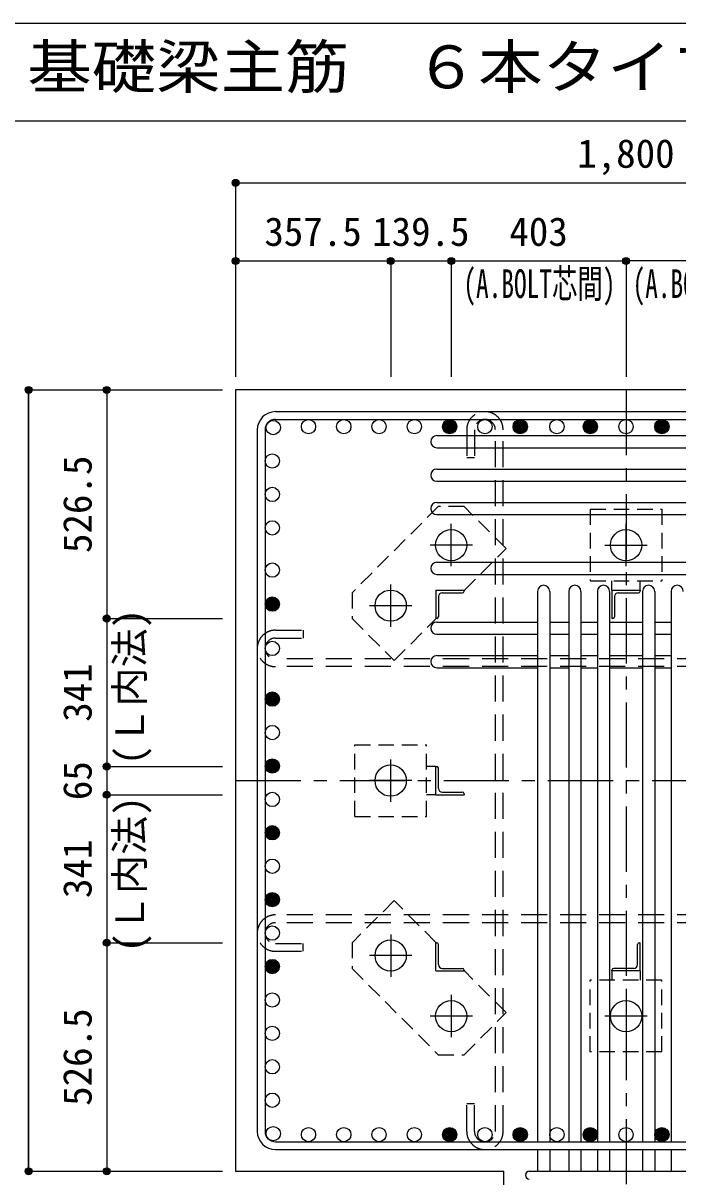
# Model space of a CAD drawing. Units: millimetres at full size, sheet at 1:30. Extents: x -5973 to 5954, y -4195 to 4201.
# Drawn here: x -837 to 672, y 1543 to 4201 of the extents above; entities that cross this region are included whole.
import ezdxf
from ezdxf.enums import TextEntityAlignment as Align

# ---------------------------------------------------------------- set-up
doc = ezdxf.new("R2010")
doc.units = ezdxf.units.MM
doc.header["$LTSCALE"] = 30
doc.header["$PDMODE"] = 32
doc.header["$PDSIZE"] = 15
for name, pattern in [('CHAIN1', [8, 5, -1, 1, -1]), ('DASHED1', [1.8, 1.2, -0.6]), ('DASHED2', [3, 2, -1])]:
    doc.linetypes.add(name, pattern=pattern)
for name, color, linetype in [('0-1_躯体線', 2, 'Continuous'), ('0-2_アンカーボルト', 4, 'CHAIN1'), ('0-3_立上り筋', 4, 'Continuous'), ('0-4_フープ筋', 7, 'Continuous'), ('0-5_基礎梁筋', 7, 'Continuous'), ('0-6_スタラップ筋', 7, 'Continuous'), ('0-7_文字', 4, 'Continuous'), ('0-9_プレート', 4, 'DASHED1'), ('0-A_アングル', 4, 'Continuous'), ('0-C', 7, 'DASHED2'), ('0-D_寸法', 4, 'Continuous'), ('6-7_文字', 7, 'Continuous'), ('F-0_枠', 6, 'Continuous')]:
    doc.layers.add(name, color=color, linetype=linetype)
doc.styles.add('ＭＳ ゴシック', font='')
doc.styles.get('ＭＳ ゴシック').set_extended_font_data('MS Gothic')

msp = doc.modelspace()

# ---------------------------------------------------------------- linework, layer by layer
at = {"layer": '0-1_躯体線'}
for p, q in [((1852.44, 3356.03), (-347.56, 3356.03)), ((-347.56, 3356.03), (-347.56, 1556.03)), ((-347.56, 1556.03), (270.44, 1556.03)), ((270.44, 1156.03), (270.44, 1556.03))]:
    msp.add_line(p, q, dxfattribs=at)
at = {"layer": '0-2_アンカーボルト'}
for p, q in [((149.44, 2949.73), (149.44, 3047.23)), ((552.44, 2949.83), (552.44, 3047.33)), ((198.14, 2998.53), (100.64, 2998.53)), ((503.64, 2998.53), (601.14, 2998.53)), ((9.94, 2810.23), (9.94, 2907.73)), ((58.64, 2859.03), (-38.86, 2859.03)), ((9.94, 2407.23), (9.94, 2504.73)), ((58.64, 2456.03), (-38.86, 2456.03)), ((9.94, 2101.73), (9.94, 2004.23)), ((58.74, 2053.03), (-38.76, 2053.03)), ((149.44, 1962.23), (149.44, 1864.73)), ((552.44, 1962.23), (552.44, 1864.73)), ((198.24, 1913.53), (100.74, 1913.53)), ((601.24, 1913.53), (503.74, 1913.53))]:
    msp.add_line(p, q, dxfattribs=at)
at = {"layer": '0-2_アンカーボルト', "color": 3, "linetype": 'Continuous'}
for centre in [(149.44, 2998.53), (552.44, 2998.53), (9.94, 2859.03), (9.94, 2456.03), (9.94, 2053.03), (149.44, 1913.53), (552.44, 1913.53)]:
    msp.add_circle(centre, 36, dxfattribs=at)
at = {"layer": '0-3_立上り筋', "color": 3}
for centre in [(-260.87, 3269.33), (-179.54, 3271.53), (-98.21, 3271.53), (-16.88, 3271.53), (64.45, 3271.53), (145.78, 3271.53), (227.12, 3271.53), (308.45, 3271.53), (392.94, 3271.53), (469.94, 3271.53), (552.44, 3271.53), (634.94, 3271.53), (-263.06, 3192.33), (-263.06, 3115.33), (-263.06, 3038.33), (-263.06, 2941.03), (-263.06, 2862.53), (-263.06, 2760.53), (-263.06, 2643.73), (-263.06, 2566.73), (-263.06, 2489.73), (-263.06, 2412.73), (-263.06, 2335.73), (-263.06, 2258.73), (-263.06, 2181.73), (-263.06, 2104.73), (-263.06, 2027.73), (-263.06, 1950.73), (-263.06, 1873.73), (-263.06, 1796.73), (-263.06, 1719.73), (-260.87, 1642.73), (-179.54, 1640.53), (-98.21, 1640.53), (-16.88, 1640.53), (64.45, 1640.53), (145.78, 1640.53), (227.12, 1640.53), (308.45, 1640.53), (392.94, 1640.53), (469.94, 1640.53), (552.44, 1640.53), (634.94, 1640.53)]:
    msp.add_circle(centre, 16.5, dxfattribs=at)
at = {"layer": '0-3_立上り筋'}
for centre, radius in [((145.78, 3271.53), 14.85), ((145.78, 3271.53), 13.2), ((145.78, 3271.53), 11.55), ((145.78, 3271.53), 9.9), ((145.78, 3271.53), 8.25), ((145.78, 3271.53), 6.6), ((145.78, 3271.53), 4.95), ((145.78, 3271.53), 3.3), ((145.78, 3271.53), 1.65), ((308.45, 3271.53), 14.85), ((308.45, 3271.53), 13.2), ((308.45, 3271.53), 11.55), ((308.45, 3271.53), 9.9), ((308.45, 3271.53), 8.25), ((308.45, 3271.53), 6.6), ((308.45, 3271.53), 4.95), ((308.45, 3271.53), 3.3), ((308.45, 3271.53), 1.65), ((469.94, 3271.53), 14.85), ((469.94, 3271.53), 13.2), ((469.94, 3271.53), 11.55), ((469.94, 3271.53), 9.9), ((469.94, 3271.53), 8.25), ((469.94, 3271.53), 6.6), ((469.94, 3271.53), 4.95), ((469.94, 3271.53), 3.3), ((469.94, 3271.53), 1.65), ((634.94, 3271.53), 14.85), ((634.94, 3271.53), 13.2), ((634.94, 3271.53), 11.55), ((634.94, 3271.53), 9.9), ((634.94, 3271.53), 8.25), ((634.94, 3271.53), 6.6), ((634.94, 3271.53), 4.95), ((634.94, 3271.53), 3.3), ((634.94, 3271.53), 1.65), ((-263.06, 2862.53), 14.85), ((-263.06, 2862.53), 13.2), ((-263.06, 2862.53), 11.55), ((-263.06, 2862.53), 9.9), ((-263.06, 2862.53), 8.25), ((-263.06, 2862.53), 6.6), ((-263.06, 2862.53), 4.95), ((-263.06, 2862.53), 3.3), ((-263.06, 2862.53), 1.65), ((-263.06, 2643.73), 14.85), ((-263.06, 2643.73), 13.2), ((-263.06, 2643.73), 11.55), ((-263.06, 2643.73), 9.9), ((-263.06, 2643.73), 8.25), ((-263.06, 2643.73), 6.6), ((-263.06, 2643.73), 4.95), ((-263.06, 2643.73), 3.3), ((-263.06, 2643.73), 1.65), ((-263.06, 2489.73), 14.85), ((-263.06, 2489.73), 13.2), ((-263.06, 2489.73), 11.55), ((-263.06, 2489.73), 9.9), ((-263.06, 2489.73), 8.25), ((-263.06, 2489.73), 6.6), ((-263.06, 2489.73), 4.95), ((-263.06, 2489.73), 3.3), ((-263.06, 2489.73), 1.65), ((-263.06, 2335.73), 14.85), ((-263.06, 2335.73), 13.2), ((-263.06, 2335.73), 11.55), ((-263.06, 2335.73), 9.9), ((-263.06, 2335.73), 8.25), ((-263.06, 2335.73), 6.6), ((-263.06, 2335.73), 4.95), ((-263.06, 2335.73), 3.3), ((-263.06, 2335.73), 1.65), ((-263.06, 2181.73), 14.85), ((-263.06, 2181.73), 13.2), ((-263.06, 2181.73), 11.55), ((-263.06, 2181.73), 9.9), ((-263.06, 2181.73), 8.25), ((-263.06, 2181.73), 6.6), ((-263.06, 2181.73), 4.95), ((-263.06, 2181.73), 3.3), ((-263.06, 2181.73), 1.65), ((-263.06, 2027.73), 14.85), ((-263.06, 2027.73), 13.2), ((-263.06, 2027.73), 11.55), ((-263.06, 2027.73), 9.9), ((-263.06, 2027.73), 8.25), ((-263.06, 2027.73), 6.6), ((-263.06, 2027.73), 4.95), ((-263.06, 2027.73), 3.3), ((-263.06, 2027.73), 1.65), ((145.78, 1640.53), 14.85), ((145.78, 1640.53), 13.2), ((145.78, 1640.53), 11.55), ((145.78, 1640.53), 9.9), ((145.78, 1640.53), 8.25), ((308.45, 1640.53), 14.85), ((308.45, 1640.53), 13.2), ((308.45, 1640.53), 11.55), ((308.45, 1640.53), 9.9), ((308.45, 1640.53), 8.25), ((469.94, 1640.53), 14.85), ((469.94, 1640.53), 13.2), ((469.94, 1640.53), 11.55), ((469.94, 1640.53), 9.9), ((469.94, 1640.53), 8.25), ((634.94, 1640.53), 14.85), ((634.94, 1640.53), 13.2), ((634.94, 1640.53), 11.55), ((634.94, 1640.53), 9.9), ((634.94, 1640.53), 8.25), ((145.78, 1640.53), 6.6), ((145.78, 1640.53), 4.95), ((145.78, 1640.53), 3.3), ((145.78, 1640.53), 1.65), ((308.45, 1640.53), 6.6), ((308.45, 1640.53), 4.95), ((308.45, 1640.53), 3.3), ((308.45, 1640.53), 1.65), ((469.94, 1640.53), 6.6), ((469.94, 1640.53), 4.95), ((469.94, 1640.53), 3.3), ((469.94, 1640.53), 1.65), ((634.94, 1640.53), 6.6), ((634.94, 1640.53), 4.95), ((634.94, 1640.53), 3.3), ((634.94, 1640.53), 1.65)]:
    msp.add_circle(centre, radius, dxfattribs=at)
at = {"layer": '0-4_フープ筋'}
for p, q in [((-255.56, 3306.03), (1360.44, 3306.03)), ((-255.56, 3288.03), (1360.44, 3288.03)), ((-297.56, 3264.03), (-297.56, 1648.03)), ((-279.56, 3264.03), (-279.56, 1648.03)), ((-255.56, 1624.03), (1360.44, 1624.03)), ((-255.56, 1606.03), (1360.44, 1606.03))]:
    msp.add_line(p, q, dxfattribs=at)
for centre, radius, start, end in [((-255.56, 3264.03), 42, 90, 180), ((-255.56, 3264.03), 24, 90, 180), ((-255.56, 1648.03), 42, 180, 270), ((-255.56, 1648.03), 24, 180, 270)]:
    msp.add_arc(centre, radius, start, end, dxfattribs=at)
at = {"layer": '0-5_基礎梁筋'}
for p, q in [((116.44, 3250.83), (1384.44, 3250.83)), ((116.44, 3222.83), (1384.44, 3222.83)), ((116.44, 3173.83), (1384.44, 3173.83)), ((116.44, 3145.83), (1384.44, 3145.83)), ((116.44, 3096.83), (1384.44, 3096.83)), ((116.44, 3068.83), (1384.44, 3068.83)), ((116.44, 2959.03), (1384.44, 2959.03)), ((116.44, 2931.03), (1384.44, 2931.03)), ((348.44, 2892.03), (348.44, 1624.03)), ((376.44, 2892.03), (376.44, 1624.03)), ((420.44, 2892.03), (420.44, 1624.03)), ((448.44, 2892.03), (448.44, 1624.03)), ((486.44, 2892.03), (486.44, 1624.03)), ((514.44, 2892.03), (514.44, 1624.03)), ((590.44, 2892.03), (590.44, 1624.03)), ((618.44, 2892.03), (618.44, 1624.03)), ((656.44, 2892.03), (656.44, 1624.03)), ((116.44, 2821.03), (348.44, 2821.03)), ((376.44, 2821.03), (420.44, 2821.03)), ((448.44, 2821.03), (486.44, 2821.03)), ((514.44, 2821.03), (590.44, 2821.03)), ((618.44, 2821.03), (656.44, 2821.03)), ((116.44, 2793.03), (348.44, 2793.03)), ((376.44, 2793.03), (420.44, 2793.03)), ((448.44, 2793.03), (486.44, 2793.03)), ((514.44, 2793.03), (590.44, 2793.03)), ((618.44, 2793.03), (656.44, 2793.03)), ((116.44, 2744.03), (348.44, 2744.03)), ((376.44, 2744.03), (420.44, 2744.03)), ((448.44, 2744.03), (486.44, 2744.03)), ((514.44, 2744.03), (590.44, 2744.03)), ((618.44, 2744.03), (656.44, 2744.03)), ((116.44, 2716.03), (348.44, 2716.03)), ((376.44, 2716.03), (420.44, 2716.03)), ((448.44, 2716.03), (486.44, 2716.03)), ((514.44, 2716.03), (590.44, 2716.03)), ((618.44, 2716.03), (656.44, 2716.03)), ((348.44, 1606.03), (348.44, 1556.03)), ((376.44, 1606.03), (376.44, 1556.03)), ((420.44, 1606.03), (420.44, 1556.03)), ((448.44, 1606.03), (448.44, 1556.03)), ((486.44, 1606.03), (486.44, 1556.03)), ((514.44, 1606.03), (514.44, 1556.03)), ((590.44, 1606.03), (590.44, 1556.03)), ((618.44, 1606.03), (618.44, 1556.03)), ((656.44, 1606.03), (656.44, 1556.03))]:
    msp.add_line(p, q, dxfattribs=at)
for centre, start, end in [((116.44, 3236.83), 90, 270), ((116.44, 3159.83), 90, 270), ((116.44, 3082.83), 90, 270), ((116.44, 2945.03), 90, 270), ((362.44, 2892.03), 0, 180), ((434.44, 2892.03), 0, 180), ((500.44, 2892.03), 0, 180), ((604.44, 2892.03), 0, 180), ((670.44, 2892.03), 0, 180), ((116.44, 2807.03), 90, 270), ((116.44, 2730.03), 90, 270)]:
    msp.add_arc(centre, 14, start, end, dxfattribs=at)
at = {"layer": '0-6_スタラップ筋'}
msp.add_line((329.44, 1556.03), (775.44, 1556.03), dxfattribs=at)
msp.add_arc((329.44, 1547.03), 9, 90, 270, dxfattribs=at)
at = {"layer": '0-9_プレート'}
for p, q in [((469.94, 3081.03), (634.94, 3081.03)), ((469.94, 3081.03), (469.94, 2916.03)), ((634.94, 3081.03), (634.94, 2916.03)), ((469.94, 2916.03), (634.94, 2916.03)), ((519.94, 2894.53), (519.94, 2916.03)), ((584.94, 2894.53), (584.94, 2916.03)), ((-72.56, 2538.53), (92.44, 2538.53)), ((-72.56, 2373.53), (-72.56, 2538.53)), ((92.44, 2373.53), (92.44, 2538.53)), ((113.94, 2488.53), (92.44, 2488.53)), ((113.94, 2423.53), (92.44, 2423.53)), ((-72.56, 2373.53), (92.44, 2373.53)), ((634.94, 1996.03), (469.94, 1996.03)), ((469.94, 1831.03), (469.94, 1996.03)), ((519.94, 2017.53), (519.94, 1996.03)), ((584.94, 2017.53), (584.94, 1996.03)), ((634.94, 1831.03), (634.94, 1996.03)), ((634.94, 1831.03), (469.94, 1831.03))]:
    msp.add_line(p, q, dxfattribs=at)
for points in [[(179.84, 2894.53), (275.94, 2990.63), (179.04, 3087.53), (119.64, 3087.53), (-79.07, 2888.83), (-79.07, 2829.43), (17.84, 2732.53), (113.94, 2828.63)], [(113.94, 2083.43), (17.84, 2179.53), (-79.06, 2082.63), (-79.06, 2023.23), (119.64, 1824.53), (179.04, 1824.53), (275.94, 1921.43), (179.84, 2017.53)]]:
    msp.add_lwpolyline(points, dxfattribs=at)
at = {"layer": '0-A_アングル'}
for p, q in [((113.94, 2894.53), (178.94, 2894.53)), ((113.94, 2894.53), (113.94, 2829.53)), ((119.94, 2880.03), (119.94, 2833.53)), ((128.44, 2888.53), (174.94, 2888.53)), ((178.94, 2894.53), (178.94, 2892.53)), ((519.94, 2894.53), (584.94, 2894.53)), ((519.94, 2894.53), (519.94, 2829.53)), ((525.94, 2880.03), (525.94, 2833.53)), ((534.44, 2888.53), (580.94, 2888.53)), ((584.94, 2894.53), (584.94, 2892.53)), ((115.94, 2829.53), (113.94, 2829.53)), ((521.94, 2829.53), (519.94, 2829.53)), ((113.94, 2488.53), (115.94, 2488.53)), ((113.94, 2423.53), (113.94, 2488.53)), ((119.94, 2438.03), (119.94, 2484.53)), ((113.94, 2423.53), (178.94, 2423.53)), ((128.44, 2429.53), (174.94, 2429.53)), ((178.94, 2425.53), (178.94, 2423.53)), ((113.94, 2082.53), (115.94, 2082.53)), ((113.94, 2017.53), (113.94, 2082.53)), ((119.94, 2032.03), (119.94, 2078.53)), ((578.94, 2032.03), (578.94, 2078.53)), ((582.94, 2082.53), (584.94, 2082.53)), ((584.94, 2017.53), (584.94, 2082.53)), ((128.44, 2023.53), (174.94, 2023.53)), ((570.44, 2023.53), (523.94, 2023.53)), ((113.94, 2017.53), (178.94, 2017.53)), ((178.94, 2019.53), (178.94, 2017.53)), ((519.94, 2017.53), (519.94, 2019.53)), ((584.94, 2017.53), (519.94, 2017.53))]:
    msp.add_line(p, q, dxfattribs=at)
for centre, radius, start, end in [((128.44, 2880.03), 8.5, 90, 180), ((174.94, 2892.53), 4, 270, 0), ((534.44, 2880.03), 8.5, 90, 180), ((580.94, 2892.53), 4, 270, 0), ((115.94, 2833.53), 4, 270, 0), ((521.94, 2833.53), 4, 270, 0), ((115.94, 2484.53), 4, 0, 90), ((128.44, 2438.03), 8.5, 180, 270), ((174.94, 2425.53), 4, 0, 90), ((115.94, 2078.53), 4, 0, 90), ((582.94, 2078.53), 4, 90, 180), ((128.44, 2032.03), 8.5, 180, 270), ((174.94, 2019.53), 4, 0, 90), ((523.94, 2019.53), 4, 90, 180), ((570.44, 2032.03), 8.5, 270, 0)]:
    msp.add_arc(centre, radius, start, end, dxfattribs=at)
at = {"layer": '0-C'}
for p, q in [((185.12, 3264.03), (185.12, 3200.03)), ((203.12, 3264.03), (203.12, 3200.03)), ((251.12, 1648.03), (251.12, 3264.03)), ((269.12, 1648.03), (269.12, 3264.03)), ((185.12, 3200.03), (203.12, 3200.03)), ((-255.56, 2802.53), (-191.56, 2802.53)), ((-191.56, 2802.53), (-191.56, 2784.53)), ((-255.56, 2784.53), (-191.56, 2784.53)), ((1360.44, 2736.53), (-255.56, 2736.53)), ((1360.44, 2718.53), (-255.56, 2718.53)), ((1360.44, 2146.73), (-255.56, 2146.73)), ((1360.44, 2128.73), (-255.56, 2128.73)), ((-255.56, 2080.73), (-191.56, 2080.73)), ((-191.56, 2062.73), (-191.56, 2080.73)), ((-255.56, 2062.73), (-191.56, 2062.73)), ((203.12, 1648.03), (203.12, 1712.03))]:
    msp.add_line(p, q, dxfattribs=at)
msp.add_lwpolyline([(185.12, 1648.03), (185.12, 1712.03), (203.12, 1712.03)], dxfattribs=at)
for centre, radius, start, end in [((227.12, 3264.03), 42, 0, 180), ((227.12, 3264.03), 24, 0, 180), ((-255.56, 2760.53), 42, 90, 270), ((-255.56, 2760.53), 24, 90, 270), ((-255.56, 2104.73), 42, 90, 270), ((-255.56, 2104.73), 24, 90, 270), ((227.12, 1648.03), 42, 180, 0), ((227.12, 1648.03), 24, 180, 0)]:
    msp.add_arc(centre, radius, start, end, dxfattribs=at)
at = {"layer": '0-D_寸法'}
for p, q in [((-347.56, 3833.07), (-347.56, 3653.07)), ((-347.56, 3833.07), (-347.56, 3653.07)), ((-347.56, 3833.07), (1452.44, 3833.07)), ((-347.56, 3833.07), (1452.44, 3833.07)), ((-347.56, 3653.07), (-347.56, 3386.03)), ((-347.56, 3653.07), (9.94, 3653.07)), ((-347.56, 3653.07), (-347.56, 3386.03)), ((9.94, 3653.07), (9.94, 3386.03)), ((9.94, 3653.07), (149.44, 3653.07)), ((149.44, 3653.07), (149.44, 3386.03)), ((149.44, 3653.07), (552.44, 3653.07)), ((955.44, 3653.07), (552.44, 3653.07)), ((552.44, 3653.07), (552.44, 3386.03)), ((-824.6, 3356.03), (-644.6, 3356.03)), ((-824.6, 3356.03), (-644.6, 3356.03)), ((-644.6, 3356.03), (-644.6, 2829.53)), ((-644.6, 3356.03), (-377.56, 3356.03)), ((-644.6, 2829.53), (-377.56, 2829.53)), ((-644.6, 2829.53), (-644.6, 2488.53)), ((-644.6, 2488.53), (-377.56, 2488.53)), ((-644.6, 2488.53), (-644.6, 2423.53)), ((-644.6, 2423.53), (-377.56, 2423.53)), ((-644.6, 2423.53), (-644.6, 2082.53)), ((-644.6, 2082.53), (-377.56, 2082.53)), ((-824.6, 1556.03), (-644.6, 1556.03)), ((-644.6, 1556.03), (-377.56, 1556.03))]:
    msp.add_line(p, q, dxfattribs=at)
at = {"layer": '0-D_寸法', "linetype": 'CHAIN1'}
for p, q in [((552.44, 3356.03), (552.44, 1156.03)), ((-347.56, 2456.03), (1452.44, 2456.03))]:
    msp.add_line(p, q, dxfattribs=at)
at = {"layer": '0-D_寸法'}
for points in [[(-824.6, 3356.03), (-824.6, 1556.03), (-824.6, 3356.03)], [(-644.6, 2082.53), (-644.6, 1556.03), (-377.56, 1556.03)]]:
    msp.add_lwpolyline(points, dxfattribs=at)
for centre, radius in [((-347.56, 3833.07), 8), ((-347.56, 3833.07), 7.2), ((-347.56, 3833.07), 6.4), ((-347.56, 3833.07), 5.6), ((-347.56, 3833.07), 4.8), ((-347.56, 3833.07), 4), ((-347.56, 3833.07), 3.2), ((-347.56, 3833.07), 2.4), ((-347.56, 3833.07), 1.6), ((-347.56, 3833.07), 0.8), ((-347.56, 3653.07), 8), ((-347.56, 3653.07), 7.2), ((-347.56, 3653.07), 6.4), ((-347.56, 3653.07), 5.6), ((-347.56, 3653.07), 4.8), ((-347.56, 3653.07), 4), ((-347.56, 3653.07), 3.2), ((-347.56, 3653.07), 2.4), ((-347.56, 3653.07), 1.6), ((-347.56, 3653.07), 0.8), ((9.94, 3653.07), 8), ((9.94, 3653.07), 7.2), ((9.94, 3653.07), 6.4), ((9.94, 3653.07), 5.6), ((9.94, 3653.07), 4.8), ((9.94, 3653.07), 4), ((9.94, 3653.07), 3.2), ((9.94, 3653.07), 2.4), ((9.94, 3653.07), 1.6), ((9.94, 3653.07), 0.8), ((149.44, 3653.07), 8), ((149.44, 3653.07), 7.2), ((149.44, 3653.07), 6.4), ((149.44, 3653.07), 5.6), ((149.44, 3653.07), 4.8), ((149.44, 3653.07), 4), ((149.44, 3653.07), 3.2), ((149.44, 3653.07), 2.4), ((149.44, 3653.07), 1.6), ((149.44, 3653.07), 0.8), ((552.44, 3653.07), 8), ((552.44, 3653.07), 7.2), ((552.44, 3653.07), 6.4), ((552.44, 3653.07), 5.6), ((552.44, 3653.07), 4.8), ((552.44, 3653.07), 4), ((552.44, 3653.07), 3.2), ((552.44, 3653.07), 2.4), ((552.44, 3653.07), 1.6), ((552.44, 3653.07), 0.8), ((-824.6, 3356.03), 8), ((-824.6, 3356.03), 7.2), ((-824.6, 3356.03), 6.4), ((-824.6, 3356.03), 5.6), ((-824.6, 3356.03), 4.8), ((-824.6, 3356.03), 4), ((-824.6, 3356.03), 3.2), ((-824.6, 3356.03), 2.4), ((-824.6, 3356.03), 1.6), ((-824.6, 3356.03), 0.8), ((-644.6, 3356.03), 8), ((-644.6, 3356.03), 7.2), ((-644.6, 3356.03), 6.4), ((-644.6, 3356.03), 5.6), ((-644.6, 3356.03), 4.8), ((-644.6, 3356.03), 4), ((-644.6, 3356.03), 3.2), ((-644.6, 3356.03), 2.4), ((-644.6, 3356.03), 1.6), ((-644.6, 3356.03), 0.8), ((-644.6, 2829.53), 8), ((-644.6, 2829.53), 7.2), ((-644.6, 2829.53), 6.4), ((-644.6, 2829.53), 5.6), ((-644.6, 2829.53), 4.8), ((-644.6, 2829.53), 4), ((-644.6, 2829.53), 3.2), ((-644.6, 2829.53), 2.4), ((-644.6, 2829.53), 1.6), ((-644.6, 2829.53), 0.8), ((-644.6, 2488.53), 8), ((-644.6, 2488.53), 7.2), ((-644.6, 2488.53), 6.4), ((-644.6, 2488.53), 5.6), ((-644.6, 2488.53), 4.8), ((-644.6, 2488.53), 4), ((-644.6, 2488.53), 3.2), ((-644.6, 2488.53), 2.4), ((-644.6, 2488.53), 1.6), ((-644.6, 2488.53), 0.8), ((-644.6, 2423.53), 8), ((-644.6, 2423.53), 7.2), ((-644.6, 2423.53), 6.4), ((-644.6, 2423.53), 5.6), ((-644.6, 2423.53), 4.8), ((-644.6, 2423.53), 4), ((-644.6, 2423.53), 3.2), ((-644.6, 2423.53), 2.4), ((-644.6, 2423.53), 1.6), ((-644.6, 2423.53), 0.8), ((-644.6, 2082.53), 8), ((-644.6, 2082.53), 7.2), ((-644.6, 2082.53), 6.4), ((-644.6, 2082.53), 5.6), ((-644.6, 2082.53), 4.8), ((-644.6, 2082.53), 4), ((-644.6, 2082.53), 3.2), ((-644.6, 2082.53), 2.4), ((-644.6, 2082.53), 1.6), ((-644.6, 2082.53), 0.8), ((-824.6, 1556.03), 8), ((-824.6, 1556.03), 7.2), ((-824.6, 1556.03), 6.4), ((-824.6, 1556.03), 5.6), ((-824.6, 1556.03), 4.8), ((-824.6, 1556.03), 4), ((-824.6, 1556.03), 3.2), ((-824.6, 1556.03), 2.4), ((-824.6, 1556.03), 1.6), ((-824.6, 1556.03), 0.8), ((-644.6, 1556.03), 8), ((-644.6, 1556.03), 7.2), ((-644.6, 1556.03), 6.4), ((-644.6, 1556.03), 5.6), ((-644.6, 1556.03), 4.8), ((-644.6, 1556.03), 4), ((-644.6, 1556.03), 3.2), ((-644.6, 1556.03), 2.4), ((-644.6, 1556.03), 1.6), ((-644.6, 1556.03), 0.8)]:
    msp.add_circle(centre, radius, dxfattribs=at)
at = {"layer": '0-D_寸法', "color": 7}
for p in [(-347.56, 3833.07), (-347.56, 3833.07), (-347.56, 3653.07), (-347.56, 3653.07), (9.94, 3653.07), (9.94, 3653.07), (149.44, 3653.07), (552.44, 3653.07), (552.44, 3653.07), (-824.6, 3356.03), (-644.6, 3356.03), (-644.6, 3356.03), (-644.6, 2829.53), (-644.6, 2829.53), (-644.6, 2488.53), (-644.6, 2488.53), (-644.6, 2423.53), (-644.6, 2423.53), (-644.6, 2082.53), (-644.6, 2082.53), (-824.6, 1556.03), (-644.6, 1556.03), (-644.6, 1556.03)]:
    msp.add_point(p, dxfattribs=at)
at = {"layer": 'F-0_枠'}
msp.add_line((-5972.88, 4201.15), (5954.1, 4201.15), dxfattribs=at)
at = {"layer": 'F-0_枠', "color": 2}
msp.add_line((-5972.88, 3976.15), (3723.6, 3976.15), dxfattribs=at)

# ---------------------------------------------------------------- texts
at = {"layer": '0-7_文字', "style": 'ＭＳ ゴシック', "width": 0.65}
for p in [(177.44, 3548.07), (567.44, 3548.07)]:
    msp.add_text('(A.BOLT芯間)', height=65.98, dxfattribs=at).set_placement(p, align=Align.BOTTOM_LEFT)
at = {"layer": '0-7_文字', "style": 'ＭＳ ゴシック'}
for p in [(-539.04, 2491.98), (-539.04, 2060.08)]:
    msp.add_text('(Ｌ内法)', height=65.98, rotation=90, dxfattribs=at).set_placement(p, align=Align.BOTTOM_LEFT)
at = {"layer": '0-D_寸法', "style": 'ＭＳ ゴシック'}
for s, p in [('1,800', (439.94, 3848.07)), ('357.5', (-281.31, 3668.07)), ('139.5', (-32.81, 3668.07)), ('403', (283.44, 3668.07))]:
    msp.add_text(s, height=65.98, dxfattribs=at).set_placement(p, align=Align.BOTTOM_LEFT)
for s, p in [('526.5', (-659.6, 2980.28)), ('341', (-659.6, 2591.53)), ('65', (-659.6, 2411.03)), ('341', (-659.6, 2185.53)), ('526.5', (-659.6, 1706.78))]:
    msp.add_text(s, height=65.98, rotation=90, dxfattribs=at).set_placement(p, align=Align.BOTTOM_LEFT)
at = {"layer": '6-7_文字', "color": 2, "style": 'ＭＳ ゴシック', "width": 1.1}
msp.add_text('\u3000\u3000基礎梁主筋\u3000６本タイプ', height=98.97, dxfattribs=at).set_placement((-1124.64, 4021.15), align=Align.BOTTOM_LEFT)

doc.saveas('drawing.dxf')
